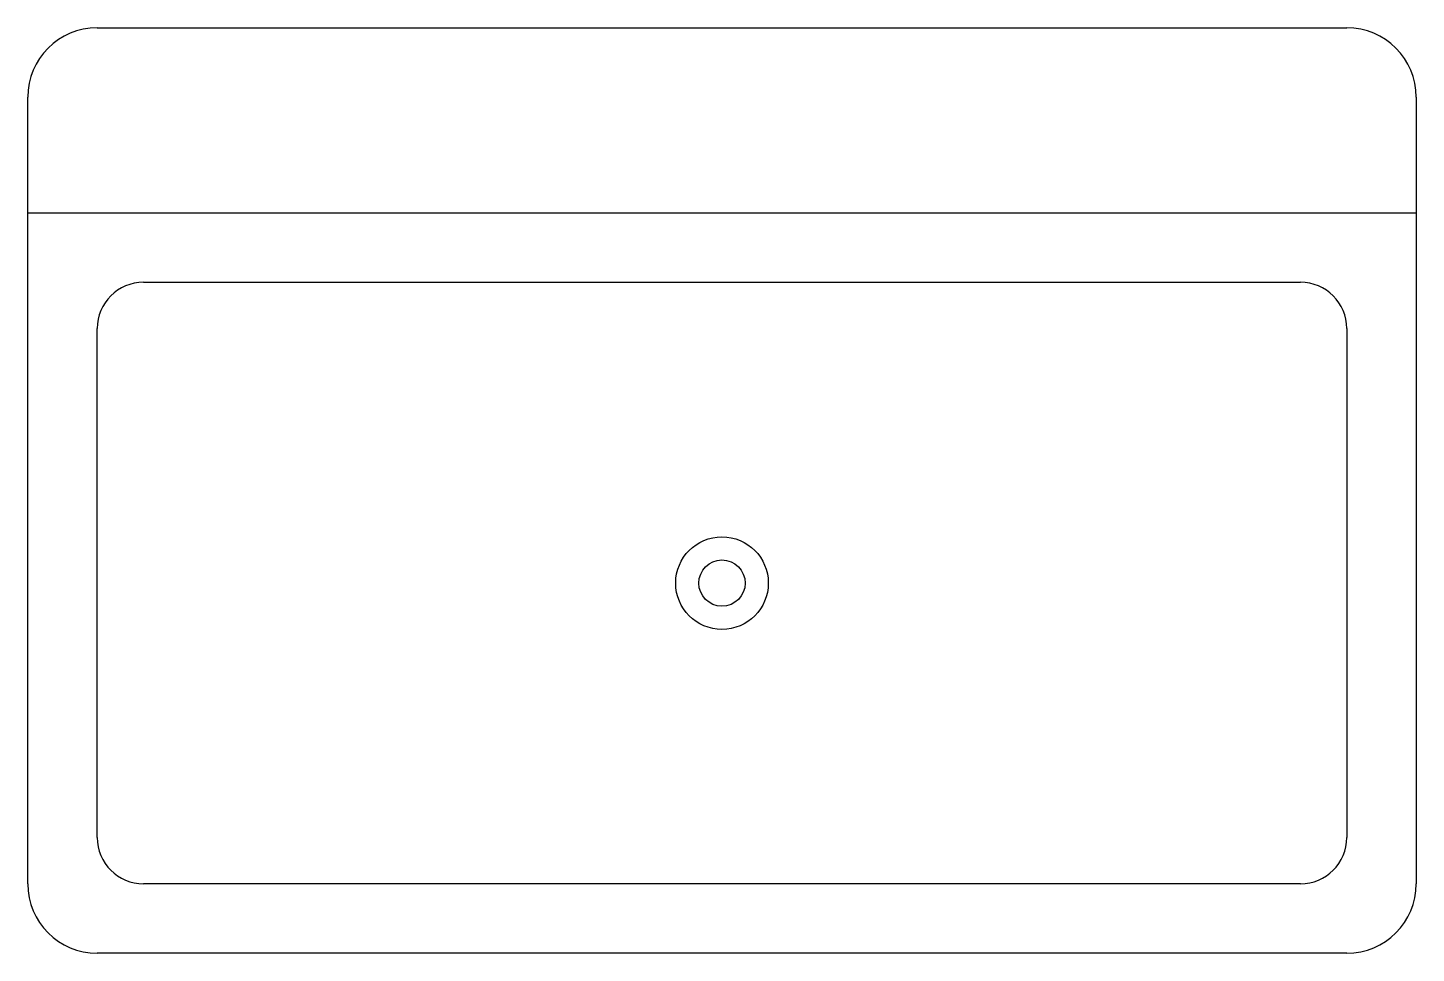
# Model space of a CAD drawing. Header units: centimetres. Extents: x 229.8 to 259.8, y 305 to 325.
import ezdxf

# ---------------------------------------------------------------- set-up
doc = ezdxf.new("R2010")
doc.units = ezdxf.units.CM
doc.header["$MEASUREMENT"] = 0

# ---------------------------------------------------------------- blocks, each defined once
blk = doc.blocks.new('Sink-single - 30 in top')
blk.add_line((-15, -3.999996), (15, -3.999996))
for points in [[(-13.5, 0), (13.5, 0)], [(-15, -18.499996), (-15, -1.5)], [(15, -1.5), (15, -18.499996)], [(-12.5, -5.499996), (12.5, -5.499996)], [(-13.5, -17.499996), (-13.5, -6.499996)], [(13.5, -6.499996), (13.5, -17.499996)], [(12.5, -18.499996), (-12.5, -18.499996)], [(13.5, -19.999996), (-13.5, -19.999996)]]:
    blk.add_lwpolyline(points)
for radius in [1, 0.5]:
    blk.add_circle((0, -11.999996), radius)
for centre, radius, start, end in [((-13.5, -1.5), 1.5, 90, 180), ((13.5, -1.5), 1.5, 0, 90), ((-12.5, -6.499996), 1, 90, 180), ((12.5, -6.499996), 1, 0, 90), ((-12.5, -17.499996), 1, 180, 270), ((12.5, -17.499996), 1, 270, 0), ((-13.5, -18.499996), 1.5, 180, 270), ((13.5, -18.499996), 1.5, 270, 0)]:
    blk.add_arc(centre, radius, start, end)

msp = doc.modelspace()

# ---------------------------------------------------------------- block references
msp.add_blockref('Sink-single - 30 in top', (244.783, 325.032))

doc.saveas('drawing.dxf')
